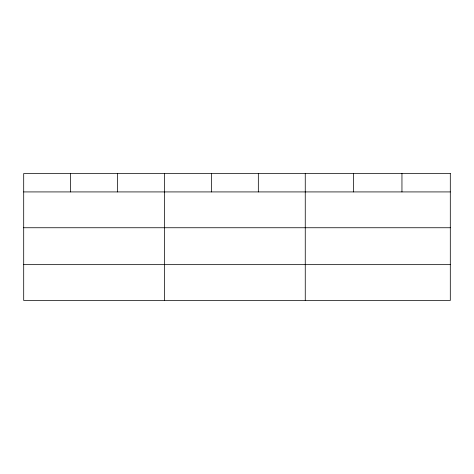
<?xml version="1.0" encoding="UTF-8"?>
<svg xmlns="http://www.w3.org/2000/svg" width="474" height="474" viewBox="0 0 474 474"><rect width="100%" height="100%" fill="white"/><g stroke="black" fill="none" stroke-linecap="round" stroke-linejoin="round"><path stroke-width="0.71" d="M23.7 191.923L450.3 191.923M23.7 227.745L450.3 227.745M23.7 264.652L450.3 264.652M401.952 173.525L401.952 191.923M353.604 173.525L353.604 191.923M305.256 173.525L305.256 300.475M258.33 173.525L258.33 191.923M211.404 173.525L211.404 191.923M164.478 173.525L164.478 300.475M117.552 173.525L117.552 191.923M70.626 173.525L70.626 191.923M450.3 173.525L23.7 173.525L23.7 300.475L450.3 300.475L450.3 173.525"/></g></svg>
